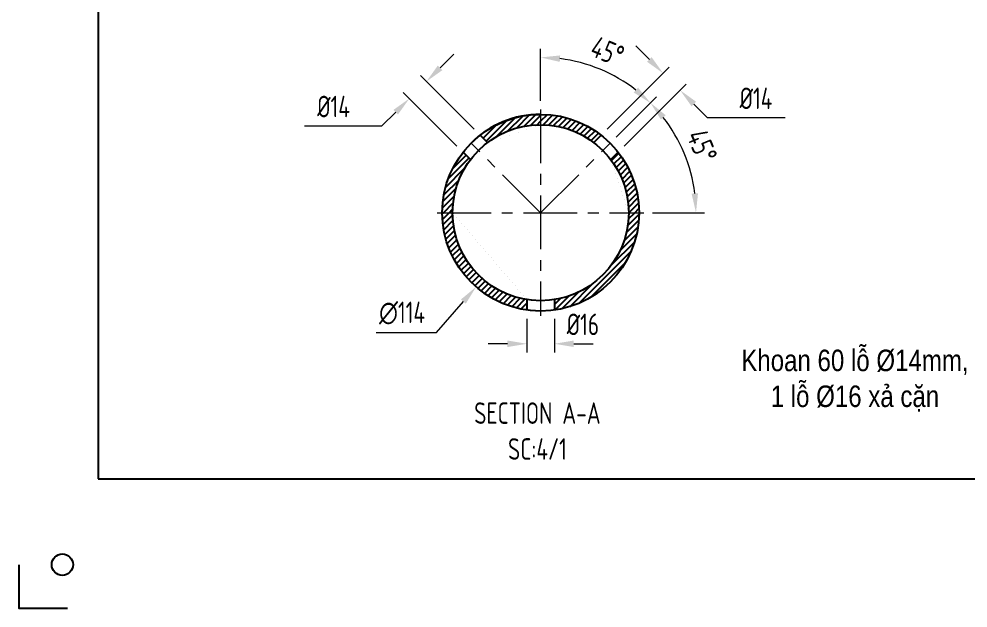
# Model space of a CAD drawing. Header units: millimetres. Extents: x -46397 to 283259, y -8690 to 23983.
# Drawn here: x 164338 to 166542, y -2203 to -834 of the extents above; entities that cross this region are included whole.
import ezdxf

# ---------------------------------------------------------------- set-up
doc = ezdxf.new("R2010")
doc.units = ezdxf.units.MM
doc.linetypes.add('CENTER', pattern=[2, 1.25, -0.25, 0.25, -0.25])
doc.layers.get('Defpoints').update_dxf_attribs({"lineweight": 0})
for name, color, linetype, lineweight in [('AM_8', 1, 'Continuous', 25), ('Dtext', 255, 'Continuous', 20), ('DUONGCHINH', 7, 'Continuous', 25), ('DUONGTAM', 1, 'CENTER', 0), ('PHANTOM 2', 8, 'Continuous', 0)]:
    doc.layers.add(name, color=color, linetype=linetype, lineweight=lineweight)
doc.styles.add('Chu va so', font='arial.ttf')
doc.styles.add('GHI CHÚ 1', font='isocp_IV25.ttf', dxfattribs={"width": 0.8})
doc.styles.add('GHI CHÚ 2', font='arial.ttf', dxfattribs={"width": 0.8, "height": 1})
doc.styles.get("Standard").update_dxf_attribs({"font": 'isocp.shx', "width": 0.8})
doc.styles.add('TCVN', font='arial.ttf')
doc.dimstyles.new('1-30SCALE', dxfattribs={"dimtxt": 75, "dimasz": 75, "dimexe": 37.5, "dimexo": 30, "dimgap": 30, "dimtad": 1, "dimtoh": 1, "dimdec": 0, "dimdsep": 46, "dimtxsty": 'GHI CHÚ 1', "dimcen": 0.09, "dimclrd": 256, "dimclre": 256, "dimclrt": 2, "dimadec": 0, "dimazin": 0, "dimtfac": 1, "dimtdec": 0, "dimtofl": 0, "dimtmove": 0, "dimatfit": 3, "dimfxl": 1, "dimlwd": 0, "dimlwe": 0, "dimarcsym": 0})
doc.dimstyles.new('1-30SCALE$2', dxfattribs={"dimtxt": 75, "dimasz": 75, "dimexe": 37.5, "dimexo": 30, "dimgap": 30, "dimtad": 1, "dimtoh": 1, "dimdec": 0, "dimdsep": 46, "dimtxsty": 'GHI CHÚ 1', "dimcen": 0.09, "dimclrd": 256, "dimclre": 256, "dimclrt": 2, "dimadec": 0, "dimazin": 0, "dimtfac": 1, "dimtdec": 0, "dimtofl": 0, "dimtmove": 0, "dimatfit": 3, "dimfxl": 1, "dimlwd": 0, "dimlwe": 0, "dimarcsym": 0})
pattern_1 = [(45, (12145.756, -50.947), (-6.7351921, 6.7351921), [])]

# ---------------------------------------------------------------- blocks, each defined once
blk = doc.blocks.new('*D671')
at = {"layer": 'Defpoints', "color": 0, "transparency": 16777216}
for p in [(165699.4, -1111.7), (165399.4, -1456.7)]:
    blk.add_point(p, dxfattribs=at)
at = {"layer": 'PHANTOM 2', "lineweight": 0, "transparency": 16777216}
for p, q in [((165549.3, -1284.2), (165549.5, -1284.2)), ((165549.4, -1284.3), (165549.4, -1284.1))]:
    blk.add_line(p, q, dxfattribs=at)
at = {"layer": 'PHANTOM 2', "linetype": 'Continuous', "lineweight": 0, "transparency": 16777216}
for p, q in [((165307.6, -1562.4), (165369.9, -1490.7)), ((165167.6, -1562.4), (165307.6, -1562.4))]:
    blk.add_line(p, q, dxfattribs=at)
at = {"layer": 'PHANTOM 2', "transparency": 16777216}
blk.add_solid([(165364.3, -1485.8), (165375.6, -1495.6), (165399.4, -1456.7)], dxfattribs=at)
at = {"layer": 'PHANTOM 2', "color": 2, "transparency": 16777216, "insert": (165227.6, -1517.4), "char_height": 50, "attachment_point": 5, "style": 'GHI CHÚ 1'}
blk.add_mtext('∅114', dxfattribs=at)
blk = doc.blocks.new('*D672')
at = {"layer": 'Defpoints', "color": 0, "transparency": 16777216}
for p in [(165517.4, -1510.5), (165581.4, -1510.5), (165581.4, -1588.8)]:
    blk.add_point(p, dxfattribs=at)
at = {"layer": 'PHANTOM 2', "linetype": 'Continuous', "lineweight": 0, "transparency": 16777216}
for p, q in [((165517.4, -1530.5), (165517.4, -1608.8)), ((165581.4, -1530.5), (165581.4, -1608.8)), ((165472.4, -1588.8), (165427.4, -1588.8)), ((165626.4, -1588.8), (165671.4, -1588.8))]:
    blk.add_line(p, q, dxfattribs=at)
at = {"layer": 'PHANTOM 2', "transparency": 16777216}
for points in [[(165472.4, -1581.3), (165472.4, -1596.3), (165517.4, -1588.8)], [(165626.4, -1581.3), (165626.4, -1596.3), (165581.4, -1588.8)]]:
    blk.add_solid(points, dxfattribs=at)
at = {"layer": 'PHANTOM 2', "color": 2, "transparency": 16777216, "insert": (165647.6, -1543.7), "char_height": 50, "attachment_point": 5, "style": 'GHI CHÚ 1'}
blk.add_mtext('%%C16', dxfattribs=at)
blk = doc.blocks.new('*D673')
at = {"layer": 'Defpoints', "color": 0, "transparency": 16777216}
for p in [(165284.1, -979.3), (165408.8, -1104), (165369.2, -1143.6)]:
    blk.add_point(p, dxfattribs=at)
at = {"layer": 'PHANTOM 2', "linetype": 'Continuous', "lineweight": 0, "transparency": 16777216}
for p, q in [((165315.9, -947.5), (165347.8, -915.7)), ((165394.7, -1089.8), (165270, -965.2)), ((165355.1, -1129.4), (165230.4, -1004.8)), ((165212.7, -1050.7), (165180.9, -1082.5)), ((165000.9, -1082.5), (165180.9, -1082.5))]:
    blk.add_line(p, q, dxfattribs=at)
at = {"layer": 'PHANTOM 2', "transparency": 16777216}
for points in [[(165310.6, -942.2), (165321.3, -952.8), (165284.1, -979.3)], [(165207.4, -1045.4), (165218, -1056), (165244.5, -1018.9)]]:
    blk.add_solid(points, dxfattribs=at)
at = {"layer": 'PHANTOM 2', "color": 2, "transparency": 16777216, "insert": (165068.4, -1037.5), "char_height": 50, "attachment_point": 5, "style": 'GHI CHÚ 1'}
blk.add_mtext('%%C14', dxfattribs=at)
blk = doc.blocks.new('*D674')
at = {"layer": 'Defpoints', "color": 0, "transparency": 16777216}
for p in [(165873.5, -999.7), (165690.1, -1104), (165729.7, -1143.6)]:
    blk.add_point(p, dxfattribs=at)
at = {"layer": 'PHANTOM 2', "linetype": 'Continuous', "lineweight": 0, "transparency": 16777216}
for p, q in [((165802.1, -928.3), (165770.2, -896.5)), ((165704.2, -1089.8), (165848, -946)), ((165743.8, -1129.4), (165887.6, -985.6)), ((165905.3, -1031.6), (165937.1, -1063.4)), ((166117.1, -1063.4), (165937.1, -1063.4))]:
    blk.add_line(p, q, dxfattribs=at)
at = {"layer": 'PHANTOM 2', "transparency": 16777216}
for points in [[(165807.4, -923), (165796.8, -933.6), (165833.9, -960.1)], [(165910.6, -1026.3), (165900, -1036.9), (165873.5, -999.7)]]:
    blk.add_solid(points, dxfattribs=at)
at = {"layer": 'PHANTOM 2', "color": 2, "transparency": 16777216, "insert": (166049.6, -1018.4), "char_height": 50, "attachment_point": 5, "style": 'GHI CHÚ 1'}
blk.add_mtext('%%C14', dxfattribs=at)
blk = doc.blocks.new('*D675')
at = {"layer": 'Defpoints', "color": 0, "transparency": 16777216}
for p in [(165711.1, -1122.6), (165898, -1190.8), (165309.4, -1284.2), (165549.4, -1284.2), (165789.4, -1284.2)]:
    blk.add_point(p, dxfattribs=at)
at = {"layer": 'PHANTOM 2', "linetype": 'Continuous', "lineweight": 0, "transparency": 16777216}
for p, q in [((165725.2, -1108.4), (165818.7, -1014.9)), ((165809.4, -1284.2), (165930.3, -1284.2))]:
    blk.add_line(p, q, dxfattribs=at)
blk.add_arc((165549.4, -1284.2), 360.9, 7.1495, 37.8505, dxfattribs=at)
at = {"layer": 'PHANTOM 2', "transparency": 16777216}
for points in [[(165828.7, -1067.7), (165840, -1057.8), (165804.6, -1029)], [(165915, -1238.8), (165900, -1239.8), (165910.3, -1284.2)]]:
    blk.add_solid(points, dxfattribs=at)
at = {"layer": 'PHANTOM 2', "color": 2, "transparency": 16777216, "insert": (165924.4, -1128.9), "char_height": 50, "attachment_point": 5, "rotation": 292.5, "style": 'GHI CHÚ 1'}
blk.add_mtext('45°', dxfattribs=at)
blk = doc.blocks.new('*D676')
at = {"layer": 'Defpoints', "color": 0, "transparency": 16777216}
for p in [(165729.8, -971.7), (165549.4, -1044.2), (165711.1, -1122.6), (165549.4, -1284.2), (165549.4, -1524.2)]:
    blk.add_point(p, dxfattribs=at)
at = {"layer": 'PHANTOM 2', "linetype": 'Continuous', "lineweight": 0, "transparency": 16777216}
for p, q in [((165549.4, -1024.2), (165549.4, -903.4)), ((165725.2, -1108.4), (165818.7, -1014.9))]:
    blk.add_line(p, q, dxfattribs=at)
blk.add_arc((165549.4, -1284.2), 360.8, 52.1509, 82.8491, dxfattribs=at)
at = {"layer": 'PHANTOM 2', "transparency": 16777216}
for points in [[(165593.9, -933.7), (165594.8, -918.7), (165549.4, -923.4)], [(165775.8, -993.7), (165765.8, -1004.9), (165804.5, -1029.1)]]:
    blk.add_solid(points, dxfattribs=at)
at = {"layer": 'PHANTOM 2', "color": 2, "transparency": 16777216, "insert": (165704.7, -909.3), "char_height": 50, "attachment_point": 5, "rotation": 337.5, "style": 'GHI CHÚ 1'}
blk.add_mtext('45°', dxfattribs=at)
blk = doc.blocks.new('*U1813')
at = {"lineweight": 25}
for points in [[(0, 0), (9003.9, 0), (9003.9, 5898), (0, 5898)], [(0, 0), (6807.8, 0), (6807.8, 5898), (0, 5898)]]:
    blk.add_lwpolyline(points, close=True, dxfattribs=at)
at = {"lineweight": 25, "elevation": -0.3}
blk.add_lwpolyline([(-202.8, -220.4), (-202.8, -330.5), (-78.8, -330.5)], dxfattribs=at)
at = {"lineweight": 25}
blk.add_circle((-91.8, -219.6, -0.3), 27.3, dxfattribs=at)
at = {"layer": 'Dtext', "ltscale": 0.1}
for tag, p, height, style in [('FOR_APPROVAL3', (7258, 2212.5, -0.4), 47.1, 'TCVN'), ('REV_3', (6865.8, 2215.3), 39.2, 'TCVN'), ('FOR_APPROVAL2', (7258, 2066.1, -0.4), 47.1, 'TCVN'), ('REV_2', (6865.8, 2068.9), 39.2, 'TCVN'), ('FOR_APPROVAL1', (7258, 1919.7, -0.3), 47.1, 'TCVN'), ('REV_1', (6865.8, 1922.5), 39.2, 'TCVN'), ('NGUOI_VE', (7675.9, 1774, -0.3), 47.1, 'TCVN'), ('NGUOI_KIEM_2', (8091.7, 1774, -0.4), 47.1, 'TCVN'), ('NGUOI_DUYET', (8594, 1774, -0.4), 47.1, 'TCVN'), ('REV_0', (6865.8, 1776.1), 39.2, 'TCVN'), ('1.1_A4', (8619.2, 89.3, -0.4), 47.1, 'Chu va so'), ('A4_A4', (8775.8, 89.3, -0.4), 47.1, 'Chu va so'), ('REV.', (8904.8, 89.3, -0.4), 47.1, 'Chu va so')]:
    blk.add_attdef(tag, p, '', height=height, dxfattribs=dict(at, style=style))
for tag, p, height, style, width in [('NGAY_REV03', (6965.2, 2212.5, -0.4), 40.8, 'TCVN', 0.95), ('NGAY_REV02', (6965.2, 2066.1, -0.4), 40.8, 'TCVN', 0.95), ('NGAY_REV01', (6965.2, 1919.7, -0.4), 40.8, 'TCVN', 0.95), ('NGAY_REV0', (6965.2, 1773.3, -0.4), 40.8, 'TCVN', 0.95), ('DWD.NO', (6961.6, 38.2, -0.4), 62.7, 'Chu va so', 0.85)]:
    blk.add_attdef(tag, p, '', height=height, dxfattribs=dict(at, style=style, width=width))
at = {"layer": 'Dtext', "lineweight": 25, "ltscale": 0.1, "style": 'Chu va so'}
for tag, p, height in [('PROJECT_CODE', (7415.1, 737.3), 94.1), ('TITLE1', (7007.5, 562.2, -0.4), 62.7), ('TITLE2', (7007.5, 414.7, -0.4), 62.7), ('TITLE3', (7007.5, 268.3, -0.4), 62.7)]:
    blk.add_attdef(tag, p, '', height=height, dxfattribs=at)

msp = doc.modelspace()

# ---------------------------------------------------------------- hatches: boundary and pattern name
at = {"layer": 'AM_8'}
h = msp.add_hatch(dxfattribs=at)
h.set_pattern_fill('ANSI31', color=256, scale=3, style=0)
h.set_pattern_definition(pattern_1)
edge = h.paths.add_edge_path()
edge.add_arc((165550.25, -1286.59), 230.99, 90.20418, 127.76029)
edge.add_line((165408.8, -1103.97), (165425.97, -1121.15))
edge.add_arc((165549.43, -1284.2), 204.52, 90, 127.13116, ccw=False)
edge.add_line((165549.43, -1079.68), (165549.43, -1055.6))
h = msp.add_hatch(dxfattribs=at)
h.set_pattern_fill('ANSI31', color=256, scale=3, style=0)
h.set_pattern_definition(pattern_1)
edge = h.paths.add_edge_path()
edge.add_arc((165549.43, -1284.2), 228.6, 52.03552, 90)
edge.add_line((165549.43, -1055.6), (165549.43, -1079.68))
edge.add_arc((165549.43, -1284.2), 204.52, 52.86884, 90, ccw=False)
edge.add_line((165672.88, -1121.15), (165690.05, -1103.97))
h = msp.add_hatch(dxfattribs=at)
h.set_pattern_fill('ANSI31', color=256, scale=3, style=0)
h.set_pattern_definition(pattern_1)
edge = h.paths.add_edge_path()
edge.add_arc((165549.43, -1284.2), 228.6, 142.03552, 180)
edge.add_line((165320.83, -1284.2), (165344.91, -1284.2))
edge.add_arc((165549.43, -1284.2), 204.52, 142.86884, 180, ccw=False)
edge.add_line((165386.37, -1160.74), (165369.2, -1143.57))
h = msp.add_hatch(dxfattribs=at)
h.set_pattern_fill('ANSI31', color=256, scale=3, style=0)
h.set_pattern_definition(pattern_1)
edge = h.paths.add_edge_path()
edge.add_arc((165549.43, -1284.2), 228.6, 360, 397.96448)
edge.add_line((165729.65, -1143.57), (165712.48, -1160.74))
edge.add_arc((165549.43, -1284.2), 204.52, 0, 37.13116, ccw=False)
edge.add_line((165753.95, -1284.2), (165778.03, -1284.2))
h = msp.add_hatch(dxfattribs=at)
h.set_pattern_fill('ANSI31', color=256, scale=3, style=0)
h.set_pattern_definition(pattern_1)
edge = h.paths.add_edge_path()
edge.add_arc((165549.43, -1284.2), 228.6, 180, 261.95317)
edge.add_line((165517.43, -1510.55), (165517.43, -1486.2))
edge.add_arc((165549.43, -1284.2), 204.52, 180, 260.99829, ccw=False)
edge.add_line((165344.91, -1284.2), (165320.83, -1284.2))
h = msp.add_hatch(dxfattribs=at)
h.set_pattern_fill('ANSI31', color=256, scale=3, style=0)
h.set_pattern_definition(pattern_1)
edge = h.paths.add_edge_path()
edge.add_arc((165549.43, -1284.2), 228.6, 278.04683, 360)
edge.add_line((165778.03, -1284.2), (165753.95, -1284.2))
edge.add_arc((165549.43, -1284.2), 204.52, -80.99829, 0, ccw=False)
edge.add_line((165581.43, -1486.2), (165581.43, -1510.55))

# ---------------------------------------------------------------- linework, layer by layer
at = {"layer": 'DUONGCHINH'}
for p, q in [((165425.97, -1121.15), (165408.8, -1103.97)), ((165672.88, -1121.15), (165690.05, -1103.97)), ((165386.37, -1160.74), (165369.2, -1143.57)), ((165712.48, -1160.74), (165729.65, -1143.57)), ((165517.43, -1486.2), (165517.43, -1510.55)), ((165581.43, -1486.2), (165581.43, -1510.55))]:
    msp.add_line(p, q, dxfattribs=at)
for radius in [228.6, 204.52]:
    msp.add_circle((165549.43, -1284.2), radius, dxfattribs=at)
msp.add_arc((165549.43, -1284.2), 228.6, 90, 135, dxfattribs=at)
at = {"layer": 'DUONGTAM', "ltscale": 100}
for p, q in [((165549.43, -1044.2), (165549.43, -1524.2)), ((165549.43, -1284.2), (165387.78, -1122.56)), ((165549.43, -1284.2), (165711.07, -1122.56)), ((165309.43, -1284.2), (165789.43, -1284.2))]:
    msp.add_line(p, q, dxfattribs=at)

# ---------------------------------------------------------------- texts
at = {"color": 3, "insert": (165309.18, -1724.96, -3), "char_height": 50, "attachment_point": 1}
msp.add_mtext_dynamic_manual_height_columns('\\A1;\\pxqc;SECTION A-A\\PSC:4/1', width=465.6456, gutter_width=37.5, heights=[0], dxfattribs=at)

# ---------------------------------------------------------------- dimensions: what is measured, and where the dimension line sits
at = {"layer": 'PHANTOM 2'}
for base, line1, line2, picture, middle in [((165729.82, -971.75), ((165549.43, -1284.2), (165711.07, -1122.56)), ((165549.43, -1044.2), (165549.43, -1524.2)), '*D676', (165704.72, -909.3)), ((165897.99, -1190.8), ((165309.43, -1284.2), (165789.43, -1284.2)), ((165549.43, -1284.2), (165711.07, -1122.56)), '*D675', (165924.4, -1128.88))]:
    dim = msp.add_angular_dim_2l(base=base, line1=line1, line2=line2, dimstyle='1-30SCALE$2', override={"dimtxt": 50, "dimasz": 45, "dimexe": 20, "dimexo": 20, "dimgap": 20, "dimlfac": 0.25, "dimtmove": 1}, dxfattribs=at)
    dim.commit()
    dim.dimension.update_dxf_attribs({"geometry": picture, "text_midpoint": middle})
for base, p1, p2, angle, picture, middle in [((165873.48, -999.75), (165690.05, -1103.97), (165729.65, -1143.57), 135, '*D674', (165942.89, -1023.4)), ((165284.13, -979.31), (165369.2, -1143.57), (165408.8, -1103.97), 225, '*D673', (165171.58, -1073.32))]:
    dim = msp.add_linear_dim(base=base, p1=p1, p2=p2, angle=angle, dimstyle='1-30SCALE', override={"dimtxt": 50, "dimasz": 45, "dimexe": 20, "dimexo": 20, "dimgap": 20, "dimlfac": 0.25, "dimpost": '%%C<>', "dimtmove": 1}, dxfattribs=at)
    dim.commit()
    dim.dimension.update_dxf_attribs({"geometry": picture, "text_midpoint": middle, "dimtype": 160})
dim = msp.add_diameter_dim_2p(p1=(165699.41, -1111.68), p2=(165399.45, -1456.72), dimstyle='1-30SCALE', override={"dimtxt": 50, "dimasz": 45, "dimexe": 20, "dimexo": 20, "dimgap": 20, "dimlfac": 0.25, "dimtmove": 1}, dxfattribs=at)
dim.commit()
dim.dimension.update_dxf_attribs({"geometry": '*D671', "text_midpoint": (165227.59, -1517.38)})
dim = msp.add_linear_dim(base=(165581.43, -1588.79), p1=(165517.43, -1510.55), p2=(165581.43, -1510.55), dimstyle='1-30SCALE', override={"dimtxt": 50, "dimasz": 45, "dimexe": 20, "dimexo": 20, "dimgap": 20, "dimlfac": 0.25, "dimpost": '%%C<>', "dimtmove": 1}, dxfattribs=at)
dim.commit()
dim.dimension.update_dxf_attribs({"geometry": '*D672', "text_midpoint": (165647.63, -1588.69), "dimtype": 160})

# ---------------------------------------------------------------- next in the draw order: block references
at = {"xscale": 0.9084576280678549, "yscale": 0.9084576280678549, "zscale": 0.9084576280678549}
msp.add_blockref('*U1813', (164521.89, -1902.62), dxfattribs=at)

# ---------------------------------------------------------------- next in the draw order: texts
at = {"color": 3, "insert": (165991.58, -1602.42, -3), "char_height": 50, "attachment_point": 1, "style": 'GHI CHÚ 2'}
msp.add_mtext_dynamic_manual_height_columns('\\A1;\\pxqc;Khoan 60 lỗ %%C14mm, \\P1 lỗ %%C16 xả cặn', width=575.8087, gutter_width=37.5, heights=[0], dxfattribs=at)

doc.saveas('drawing.dxf')
